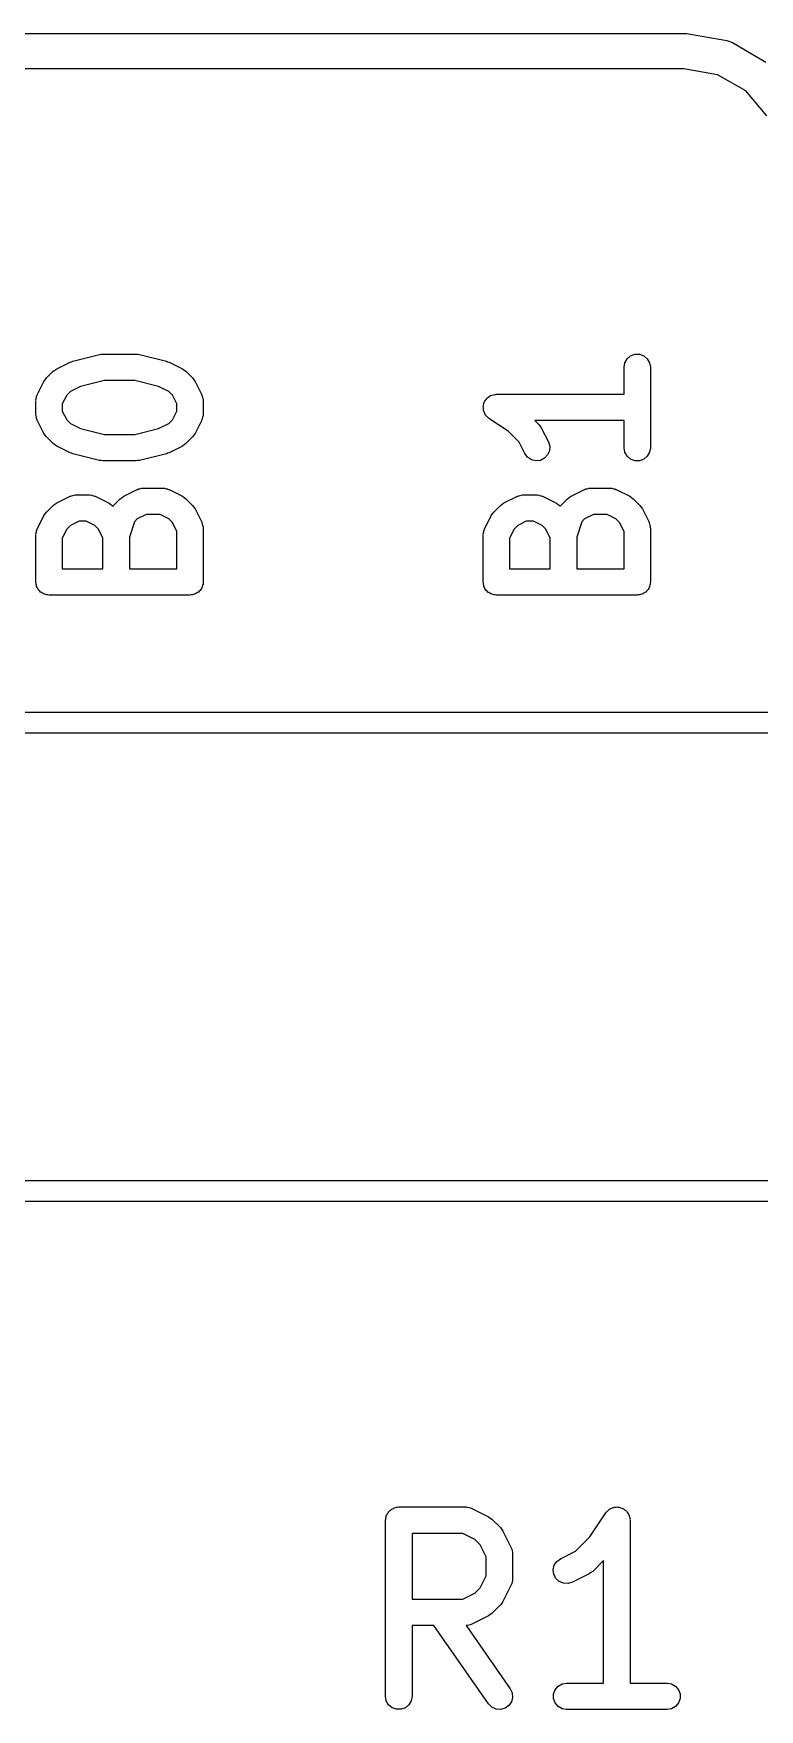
# Model space of a CAD drawing. Extents: x 105.8 to 188.8, y -135.8 to -88.1.
# Drawn here: x 162.03 to 166.16, y -98.32 to -88.8 of the extents above; entities that cross this region are included whole.
import ezdxf

# ---------------------------------------------------------------- set-up
doc = ezdxf.new("R2010")
doc.units = 0
doc.header["$MEASUREMENT"] = 0
doc.layers.add('BLACK', color=7, linetype='CONTINUOUS')

msp = doc.modelspace()

# ---------------------------------------------------------------- linework, layer by layer
at = {"layer": 'BLACK', "linetype": 'CONTINUOUS'}
for p, q in [((160.011, -88.8), (165.744, -88.8)), ((165.744, -88.8), (165.752, -88.8015)), ((165.752, -88.8015), (165.752, -88.8015)), ((165.752, -88.8015), (165.97, -88.8398)), ((165.97, -88.8398), (166.002, -88.8517)), ((166.002, -88.8517), (166.002, -88.8517)), ((166.002, -88.8517), (166.193, -88.962)), ((165.726, -89), (160.011, -89)), ((165.917, -89.0337), (165.726, -89)), ((166.078, -89.1263), (165.917, -89.0337)), ((166.197, -89.2683), (166.078, -89.1263)), ((162.165, -90.7041), (162.241, -90.666)), ((162.241, -90.666), (162.249, -90.6637)), ((162.249, -90.6637), (162.256, -90.6603)), ((162.256, -90.6603), (162.408, -90.6222)), ((162.408, -90.6222), (162.418, -90.6216)), ((162.418, -90.6216), (162.427, -90.62)), ((162.427, -90.62), (162.617, -90.62)), ((162.617, -90.62), (162.626, -90.6216)), ((162.626, -90.6216), (162.635, -90.6222)), ((162.635, -90.6222), (162.788, -90.6603)), ((162.788, -90.6603), (162.795, -90.6637)), ((162.795, -90.6637), (162.803, -90.666)), ((162.803, -90.666), (162.879, -90.7041)), ((165.387, -90.695), (165.391, -90.6693)), ((165.387, -90.8485), (165.387, -90.695)), ((165.391, -90.6693), (165.404, -90.6468)), ((165.404, -90.6468), (165.424, -90.63)), ((165.424, -90.63), (165.449, -90.6211)), ((165.449, -90.6211), (165.475, -90.6211)), ((165.475, -90.6211), (165.499, -90.63)), ((165.499, -90.63), (165.519, -90.6468)), ((165.519, -90.6468), (165.532, -90.6693)), ((165.532, -90.6693), (165.537, -90.695)), ((165.537, -90.695), (165.537, -91.1521)), ((162.055, -90.8519), (162.093, -90.7757)), ((162.093, -90.7757), (162.1, -90.7661)), ((162.1, -90.7661), (162.107, -90.7562)), ((162.107, -90.7562), (162.145, -90.7181)), ((162.145, -90.7181), (162.155, -90.7112)), ((162.155, -90.7112), (162.165, -90.7041)), ((162.436, -90.77), (162.3, -90.8038)), ((162.608, -90.77), (162.436, -90.77)), ((162.743, -90.8038), (162.608, -90.77)), ((162.879, -90.7041), (162.889, -90.7112)), ((162.889, -90.7112), (162.899, -90.7181)), ((162.899, -90.7181), (162.937, -90.7562)), ((162.937, -90.7562), (162.944, -90.7661)), ((162.944, -90.7661), (162.951, -90.7757)), ((162.951, -90.7757), (162.989, -90.8519)), ((162.047, -90.8769), (162.05, -90.8685)), ((162.048, -90.8812), (162.047, -90.8769)), ((162.047, -90.8855), (162.048, -90.8812)), ((162.047, -90.9616), (162.047, -90.8855)), ((162.05, -90.8685), (162.051, -90.8598)), ((162.051, -90.8598), (162.054, -90.8561)), ((162.054, -90.8561), (162.055, -90.8519)), ((162.222, -90.8537), (162.197, -90.9032)), ((162.243, -90.8328), (162.222, -90.8537)), ((162.3, -90.8038), (162.243, -90.8328)), ((162.801, -90.8328), (162.743, -90.8038)), ((162.822, -90.8537), (162.801, -90.8328)), ((162.847, -90.9032), (162.822, -90.8537)), ((162.989, -90.8519), (162.99, -90.8561)), ((162.99, -90.8561), (162.992, -90.8598)), ((162.992, -90.8598), (162.994, -90.8685)), ((162.994, -90.8685), (162.996, -90.8769)), ((162.996, -90.8769), (162.996, -90.8812)), ((162.996, -90.8812), (162.997, -90.8855)), ((162.997, -90.8855), (162.997, -90.9616)), ((164.593, -90.8934), (164.596, -90.89)), ((164.596, -90.89), (164.597, -90.886)), ((164.597, -90.886), (164.603, -90.8792)), ((164.603, -90.8792), (164.608, -90.8717)), ((164.608, -90.8717), (164.611, -90.8693)), ((164.611, -90.8693), (164.614, -90.8661)), ((164.614, -90.8661), (164.621, -90.8616)), ((164.621, -90.8616), (164.629, -90.8563)), ((164.629, -90.8563), (164.633, -90.8551)), ((164.633, -90.8551), (164.636, -90.8531)), ((164.636, -90.8531), (164.645, -90.8515)), ((164.645, -90.8515), (164.654, -90.849)), ((164.654, -90.849), (164.658, -90.8493)), ((164.658, -90.8493), (164.662, -90.8485)), ((164.662, -90.8485), (165.387, -90.8485)), ((162.048, -90.9659), (162.047, -90.9616)), ((162.047, -90.9702), (162.048, -90.9659)), ((162.05, -90.9786), (162.047, -90.9702)), ((162.051, -90.9873), (162.05, -90.9786)), ((162.197, -90.9032), (162.197, -90.9439)), ((162.197, -90.9439), (162.222, -90.9934)), ((162.822, -90.9934), (162.847, -90.9439)), ((162.847, -90.9439), (162.847, -90.9032)), ((162.994, -90.9786), (162.992, -90.9873)), ((162.996, -90.9702), (162.994, -90.9786)), ((162.997, -90.9616), (162.996, -90.9659)), ((162.996, -90.9659), (162.996, -90.9702)), ((164.587, -90.9187), (164.588, -90.9147)), ((164.588, -90.9276), (164.587, -90.9187)), ((164.588, -90.9105), (164.591, -90.9021)), ((164.588, -90.9147), (164.588, -90.9105)), ((164.588, -90.9366), (164.588, -90.9276)), ((164.589, -90.9405), (164.588, -90.9366)), ((164.59, -90.9446), (164.589, -90.9405)), ((164.594, -90.9526), (164.59, -90.9446)), ((164.591, -90.9021), (164.593, -90.8934)), ((164.597, -90.961), (164.594, -90.9526)), ((164.6, -90.9642), (164.597, -90.961)), ((164.601, -90.968), (164.6, -90.9642)), ((164.608, -90.9741), (164.601, -90.968)), ((164.614, -90.981), (164.608, -90.9741)), ((164.617, -90.9831), (164.614, -90.981)), ((164.62, -90.986), (164.617, -90.9831)), ((164.728, -91.058), (164.62, -90.986)), ((162.054, -90.991), (162.051, -90.9873)), ((162.055, -90.9952), (162.054, -90.991)), ((162.093, -91.0714), (162.055, -90.9952)), ((162.1, -91.081), (162.093, -91.0714)), ((162.107, -91.0909), (162.1, -91.081)), ((162.222, -90.9934), (162.243, -91.0143)), ((162.243, -91.0143), (162.3, -91.0433)), ((162.3, -91.0433), (162.436, -91.0771)), ((162.436, -91.0771), (162.608, -91.0771)), ((162.608, -91.0771), (162.743, -91.0433)), ((162.743, -91.0433), (162.801, -91.0143)), ((162.801, -91.0143), (162.822, -90.9934)), ((162.944, -91.081), (162.937, -91.0909)), ((162.951, -91.0714), (162.944, -91.081)), ((162.989, -90.9952), (162.951, -91.0714)), ((162.99, -90.991), (162.989, -90.9952)), ((162.992, -90.9873), (162.99, -90.991)), ((164.791, -91.1204), (164.728, -91.058)), ((165.387, -90.9985), (164.881, -90.9985)), ((164.881, -90.9985), (164.905, -91.0229)), ((164.905, -91.0229), (164.912, -91.0328)), ((164.912, -91.0328), (164.919, -91.0424)), ((164.919, -91.0424), (164.958, -91.1186)), ((165.387, -91.1521), (165.387, -90.9985)), ((162.145, -91.129), (162.107, -91.0909)), ((162.155, -91.1358), (162.145, -91.129)), ((162.165, -91.143), (162.155, -91.1358)), ((162.241, -91.1811), (162.165, -91.143)), ((162.879, -91.143), (162.803, -91.1811)), ((162.889, -91.1358), (162.879, -91.143)), ((162.899, -91.129), (162.889, -91.1358)), ((162.937, -91.0909), (162.899, -91.129)), ((164.823, -91.1857), (164.791, -91.1204)), ((164.963, -91.1695), (164.953, -91.1934)), ((164.958, -91.1186), (164.965, -91.1435)), ((164.965, -91.1435), (164.963, -91.1695)), ((165.391, -91.1778), (165.387, -91.1521)), ((165.537, -91.1521), (165.532, -91.1778)), ((162.249, -91.1834), (162.241, -91.1811)), ((162.256, -91.1868), (162.249, -91.1834)), ((162.408, -91.2249), (162.256, -91.1868)), ((162.418, -91.2255), (162.408, -91.2249)), ((162.427, -91.2271), (162.418, -91.2255)), ((162.617, -91.2271), (162.427, -91.2271)), ((162.626, -91.2255), (162.617, -91.2271)), ((162.635, -91.2249), (162.626, -91.2255)), ((162.788, -91.1868), (162.635, -91.2249)), ((162.795, -91.1834), (162.788, -91.1868)), ((162.803, -91.1811), (162.795, -91.1834)), ((164.839, -91.2066), (164.823, -91.1857)), ((164.861, -91.2209), (164.839, -91.2066)), ((164.886, -91.227), (164.861, -91.2209)), ((164.912, -91.224), (164.886, -91.227)), ((164.935, -91.2124), (164.912, -91.224)), ((164.953, -91.1934), (164.935, -91.2124)), ((165.404, -91.2003), (165.391, -91.1778)), ((165.424, -91.2171), (165.404, -91.2003)), ((165.449, -91.226), (165.424, -91.2171)), ((165.475, -91.226), (165.449, -91.226)), ((165.499, -91.2171), (165.475, -91.226)), ((165.519, -91.2003), (165.499, -91.2171)), ((165.532, -91.1778), (165.519, -91.2003)), ((162.165, -91.466), (162.241, -91.4279)), ((162.241, -91.4279), (162.245, -91.4267)), ((162.245, -91.4267), (162.249, -91.4245)), ((162.249, -91.4245), (162.257, -91.423)), ((162.257, -91.423), (162.266, -91.4205)), ((162.266, -91.4205), (162.27, -91.4207)), ((162.27, -91.4207), (162.274, -91.42)), ((162.274, -91.42), (162.35, -91.42)), ((162.35, -91.42), (162.355, -91.4207)), ((162.355, -91.4207), (162.359, -91.4205)), ((162.359, -91.4205), (162.367, -91.423)), ((162.367, -91.423), (162.376, -91.4245)), ((162.376, -91.4245), (162.38, -91.4267)), ((162.38, -91.4267), (162.384, -91.4279)), ((162.384, -91.4279), (162.46, -91.466)), ((162.488, -91.48), (162.526, -91.4419)), ((162.526, -91.4419), (162.536, -91.435)), ((162.536, -91.435), (162.546, -91.4279)), ((162.546, -91.4279), (162.622, -91.3898)), ((162.622, -91.3898), (162.626, -91.3886)), ((162.626, -91.3886), (162.63, -91.3864)), ((162.63, -91.3864), (162.638, -91.3849)), ((162.638, -91.3849), (162.647, -91.3824)), ((162.647, -91.3824), (162.651, -91.3826)), ((162.651, -91.3826), (162.655, -91.3819)), ((162.655, -91.3819), (162.77, -91.3819)), ((162.77, -91.3819), (162.774, -91.3826)), ((162.774, -91.3826), (162.778, -91.3824)), ((162.778, -91.3824), (162.787, -91.3849)), ((162.787, -91.3849), (162.795, -91.3864)), ((162.795, -91.3864), (162.799, -91.3886)), ((162.799, -91.3886), (162.803, -91.3898)), ((162.803, -91.3898), (162.879, -91.4279)), ((162.879, -91.4279), (162.889, -91.435)), ((162.889, -91.435), (162.899, -91.4419)), ((162.899, -91.4419), (162.937, -91.48)), ((164.705, -91.466), (164.781, -91.4279)), ((164.781, -91.4279), (164.785, -91.4267)), ((164.785, -91.4267), (164.789, -91.4245)), ((164.789, -91.4245), (164.797, -91.423)), ((164.797, -91.423), (164.806, -91.4205)), ((164.806, -91.4205), (164.81, -91.4207)), ((164.81, -91.4207), (164.814, -91.42)), ((164.814, -91.42), (164.89, -91.42)), ((164.89, -91.42), (164.895, -91.4207)), ((164.895, -91.4207), (164.899, -91.4205)), ((164.899, -91.4205), (164.907, -91.423)), ((164.907, -91.423), (164.916, -91.4245)), ((164.916, -91.4245), (164.92, -91.4267)), ((164.92, -91.4267), (164.924, -91.4279)), ((164.924, -91.4279), (165, -91.466)), ((165.028, -91.48), (165.066, -91.4419)), ((165.066, -91.4419), (165.076, -91.435)), ((165.076, -91.435), (165.086, -91.4279)), ((165.086, -91.4279), (165.162, -91.3898)), ((165.162, -91.3898), (165.166, -91.3886)), ((165.166, -91.3886), (165.17, -91.3864)), ((165.17, -91.3864), (165.178, -91.3849)), ((165.178, -91.3849), (165.187, -91.3824)), ((165.187, -91.3824), (165.191, -91.3826)), ((165.191, -91.3826), (165.195, -91.3819)), ((165.195, -91.3819), (165.31, -91.3819)), ((165.31, -91.3819), (165.314, -91.3826)), ((165.314, -91.3826), (165.318, -91.3824)), ((165.318, -91.3824), (165.327, -91.3849)), ((165.327, -91.3849), (165.335, -91.3864)), ((165.335, -91.3864), (165.339, -91.3886)), ((165.339, -91.3886), (165.343, -91.3898)), ((165.343, -91.3898), (165.419, -91.4279)), ((165.419, -91.4279), (165.429, -91.435)), ((165.429, -91.435), (165.439, -91.4419)), ((165.439, -91.4419), (165.477, -91.48)), ((162.055, -91.6138), (162.093, -91.5376)), ((162.093, -91.5376), (162.1, -91.528)), ((162.1, -91.528), (162.107, -91.5181)), ((162.107, -91.5181), (162.145, -91.48)), ((162.145, -91.48), (162.155, -91.4732)), ((162.155, -91.4732), (162.165, -91.466)), ((162.46, -91.466), (162.47, -91.4732)), ((162.47, -91.4732), (162.48, -91.48)), ((162.48, -91.48), (162.484, -91.4846)), ((162.484, -91.4846), (162.485, -91.4836)), ((162.485, -91.4836), (162.488, -91.48)), ((162.623, -91.5566), (162.607, -91.5736)), ((162.673, -91.5319), (162.623, -91.5566)), ((162.752, -91.5319), (162.673, -91.5319)), ((162.801, -91.5566), (162.752, -91.5319)), ((162.822, -91.5775), (162.801, -91.5566)), ((162.937, -91.48), (162.944, -91.4899)), ((162.944, -91.4899), (162.951, -91.4995)), ((162.951, -91.4995), (162.989, -91.5757)), ((164.595, -91.6138), (164.633, -91.5376)), ((164.633, -91.5376), (164.64, -91.528)), ((164.64, -91.528), (164.647, -91.5181)), ((164.647, -91.5181), (164.685, -91.48)), ((164.685, -91.48), (164.695, -91.4732)), ((164.695, -91.4732), (164.705, -91.466)), ((165, -91.466), (165.01, -91.4732)), ((165.01, -91.4732), (165.02, -91.48)), ((165.02, -91.48), (165.024, -91.4846)), ((165.024, -91.4846), (165.025, -91.4836)), ((165.025, -91.4836), (165.028, -91.48)), ((165.163, -91.5566), (165.147, -91.5736)), ((165.213, -91.5319), (165.163, -91.5566)), ((165.292, -91.5319), (165.213, -91.5319)), ((165.341, -91.5566), (165.292, -91.5319)), ((165.362, -91.5775), (165.341, -91.5566)), ((165.477, -91.48), (165.484, -91.4899)), ((165.484, -91.4899), (165.491, -91.4995)), ((165.491, -91.4995), (165.529, -91.5757)), ((162.047, -91.6388), (162.05, -91.6304)), ((162.048, -91.6431), (162.047, -91.6388)), ((162.047, -91.6474), (162.048, -91.6431)), ((162.047, -91.914), (162.047, -91.6474)), ((162.05, -91.6304), (162.051, -91.6217)), ((162.051, -91.6217), (162.054, -91.618)), ((162.054, -91.618), (162.055, -91.6138)), ((162.222, -91.6156), (162.197, -91.6651)), ((162.243, -91.5947), (162.222, -91.6156)), ((162.292, -91.57), (162.243, -91.5947)), ((162.333, -91.57), (162.292, -91.57)), ((162.382, -91.5947), (162.333, -91.57)), ((162.403, -91.6156), (162.382, -91.5947)), ((162.428, -91.6651), (162.403, -91.6156)), ((162.607, -91.5736), (162.578, -91.6595)), ((162.847, -91.627), (162.822, -91.5775)), ((162.847, -91.839), (162.847, -91.627)), ((162.989, -91.5757), (162.99, -91.5799)), ((162.99, -91.5799), (162.992, -91.5836)), ((162.992, -91.5836), (162.994, -91.5923)), ((162.994, -91.5923), (162.996, -91.6007)), ((162.996, -91.6007), (162.996, -91.605)), ((162.996, -91.605), (162.997, -91.6093)), ((162.997, -91.6093), (162.997, -91.914)), ((164.587, -91.6388), (164.59, -91.6304)), ((164.588, -91.6431), (164.587, -91.6388)), ((164.587, -91.6474), (164.588, -91.6431)), ((164.587, -91.914), (164.587, -91.6474)), ((164.59, -91.6304), (164.591, -91.6217)), ((164.591, -91.6217), (164.594, -91.618)), ((164.594, -91.618), (164.595, -91.6138)), ((164.762, -91.6156), (164.737, -91.6651)), ((164.783, -91.5947), (164.762, -91.6156)), ((164.832, -91.57), (164.783, -91.5947)), ((164.873, -91.57), (164.832, -91.57)), ((164.922, -91.5947), (164.873, -91.57)), ((164.943, -91.6156), (164.922, -91.5947)), ((164.968, -91.6651), (164.943, -91.6156)), ((165.147, -91.5736), (165.118, -91.6595)), ((165.387, -91.627), (165.362, -91.5775)), ((165.387, -91.839), (165.387, -91.627)), ((165.529, -91.5757), (165.53, -91.5799)), ((165.53, -91.5799), (165.532, -91.5836)), ((165.532, -91.5836), (165.534, -91.5923)), ((165.534, -91.5923), (165.536, -91.6007)), ((165.536, -91.6007), (165.536, -91.605)), ((165.536, -91.605), (165.537, -91.6093)), ((165.537, -91.6093), (165.537, -91.914)), ((162.197, -91.6651), (162.197, -91.839)), ((162.428, -91.839), (162.428, -91.6651)), ((162.578, -91.6595), (162.578, -91.839)), ((164.737, -91.6651), (164.737, -91.839)), ((164.968, -91.839), (164.968, -91.6651)), ((165.118, -91.6595), (165.118, -91.839)), ((162.197, -91.839), (162.428, -91.839)), ((162.578, -91.839), (162.847, -91.839)), ((164.737, -91.839), (164.968, -91.839)), ((165.118, -91.839), (165.387, -91.839)), ((162.048, -91.9205), (162.047, -91.914)), ((162.048, -91.927), (162.048, -91.9205)), ((162.05, -91.9332), (162.048, -91.927)), ((162.051, -91.9397), (162.05, -91.9332)), ((162.994, -91.9332), (162.992, -91.9397)), ((162.996, -91.927), (162.994, -91.9332)), ((162.997, -91.914), (162.996, -91.9205)), ((162.996, -91.9205), (162.996, -91.927)), ((164.588, -91.9205), (164.587, -91.914)), ((164.588, -91.927), (164.588, -91.9205)), ((164.59, -91.9332), (164.588, -91.927)), ((164.591, -91.9397), (164.59, -91.9332)), ((165.534, -91.9332), (165.532, -91.9397)), ((165.536, -91.927), (165.534, -91.9332)), ((165.537, -91.914), (165.536, -91.9205)), ((165.536, -91.9205), (165.536, -91.927)), ((162.055, -91.9454), (162.051, -91.9397)), ((162.057, -91.9515), (162.055, -91.9454)), ((162.061, -91.9565), (162.057, -91.9515)), ((162.064, -91.9622), (162.061, -91.9565)), ((162.069, -91.9664), (162.064, -91.9622)), ((162.074, -91.9715), (162.069, -91.9664)), ((162.079, -91.9748), (162.074, -91.9715)), ((162.084, -91.979), (162.079, -91.9748)), ((162.091, -91.9812), (162.084, -91.979)), ((162.096, -91.9845), (162.091, -91.9812)), ((162.103, -91.9856), (162.096, -91.9845)), ((162.109, -91.9879), (162.103, -91.9856)), ((162.115, -91.9879), (162.109, -91.9879)), ((162.122, -91.989), (162.115, -91.9879)), ((162.922, -91.989), (162.122, -91.989)), ((162.928, -91.9879), (162.922, -91.989)), ((162.935, -91.9879), (162.928, -91.9879)), ((162.941, -91.9856), (162.935, -91.9879)), ((162.948, -91.9845), (162.941, -91.9856)), ((162.953, -91.9812), (162.948, -91.9845)), ((162.959, -91.979), (162.953, -91.9812)), ((162.964, -91.9748), (162.959, -91.979)), ((162.97, -91.9715), (162.964, -91.9748)), ((162.974, -91.9664), (162.97, -91.9715)), ((162.979, -91.9622), (162.974, -91.9664)), ((162.983, -91.9565), (162.979, -91.9622)), ((162.987, -91.9515), (162.983, -91.9565)), ((162.989, -91.9454), (162.987, -91.9515)), ((162.992, -91.9397), (162.989, -91.9454)), ((164.595, -91.9454), (164.591, -91.9397)), ((164.597, -91.9515), (164.595, -91.9454)), ((164.601, -91.9565), (164.597, -91.9515)), ((164.604, -91.9622), (164.601, -91.9565)), ((164.609, -91.9664), (164.604, -91.9622)), ((164.614, -91.9715), (164.609, -91.9664)), ((164.619, -91.9748), (164.614, -91.9715)), ((164.624, -91.979), (164.619, -91.9748)), ((164.631, -91.9812), (164.624, -91.979)), ((164.636, -91.9845), (164.631, -91.9812)), ((164.643, -91.9856), (164.636, -91.9845)), ((164.649, -91.9879), (164.643, -91.9856)), ((164.655, -91.9879), (164.649, -91.9879)), ((164.662, -91.989), (164.655, -91.9879)), ((165.462, -91.989), (164.662, -91.989)), ((165.468, -91.9879), (165.462, -91.989)), ((165.475, -91.9879), (165.468, -91.9879)), ((165.481, -91.9856), (165.475, -91.9879)), ((165.488, -91.9845), (165.481, -91.9856)), ((165.493, -91.9812), (165.488, -91.9845)), ((165.499, -91.979), (165.493, -91.9812)), ((165.504, -91.9748), (165.499, -91.979)), ((165.51, -91.9715), (165.504, -91.9748)), ((165.514, -91.9664), (165.51, -91.9715)), ((165.519, -91.9622), (165.514, -91.9664)), ((165.523, -91.9565), (165.519, -91.9622)), ((165.527, -91.9515), (165.523, -91.9565)), ((165.529, -91.9454), (165.527, -91.9515)), ((165.532, -91.9397), (165.529, -91.9454)), ((143.505, -92.6535), (186.755, -92.6535)), ((186.69, -92.7735), (143.57, -92.7735)), ((143.57, -95.3135), (186.69, -95.3135)), ((186.755, -95.4335), (143.505, -95.4335)), ((164.077, -97.1752), (164.082, -97.1719)), ((164.082, -97.1719), (164.089, -97.1708)), ((164.089, -97.1708), (164.095, -97.1685)), ((164.095, -97.1685), (164.101, -97.1685)), ((164.101, -97.1685), (164.108, -97.1674)), ((164.108, -97.1674), (164.489, -97.1674)), ((164.489, -97.1674), (164.493, -97.1681)), ((164.493, -97.1681), (164.497, -97.1679)), ((164.497, -97.1679), (164.506, -97.1704)), ((164.506, -97.1704), (164.515, -97.1719)), ((164.515, -97.1719), (164.518, -97.1741)), ((165.317, -97.1744), (165.325, -97.1704)), ((165.325, -97.1704), (165.329, -97.1699)), ((165.329, -97.1699), (165.333, -97.1685)), ((165.333, -97.1685), (165.342, -97.1685)), ((165.342, -97.1685), (165.351, -97.1675)), ((165.351, -97.1675), (165.355, -97.1685)), ((165.355, -97.1685), (165.359, -97.1685)), ((165.359, -97.1685), (165.367, -97.1716)), ((165.367, -97.1716), (165.376, -97.1737)), ((164.033, -97.2424), (164.034, -97.2359)), ((164.033, -98.2424), (164.033, -97.2424)), ((164.034, -97.2294), (164.036, -97.2232)), ((164.034, -97.2359), (164.034, -97.2294)), ((164.036, -97.2232), (164.037, -97.2167)), ((164.037, -97.2167), (164.041, -97.211)), ((164.041, -97.211), (164.043, -97.2049)), ((164.043, -97.2049), (164.047, -97.1999)), ((164.047, -97.1999), (164.05, -97.1942)), ((164.05, -97.1942), (164.055, -97.19)), ((164.055, -97.19), (164.06, -97.1849)), ((164.06, -97.1849), (164.065, -97.1816)), ((164.065, -97.1816), (164.07, -97.1774)), ((164.07, -97.1774), (164.077, -97.1752)), ((164.518, -97.1741), (164.522, -97.1753)), ((164.522, -97.1753), (164.618, -97.2229)), ((164.618, -97.2229), (164.627, -97.2301)), ((164.627, -97.2301), (164.637, -97.237)), ((164.637, -97.237), (164.685, -97.2846)), ((165.192, -97.3375), (165.284, -97.2008)), ((165.284, -97.2008), (165.286, -97.1978)), ((165.286, -97.1978), (165.289, -97.1942)), ((165.289, -97.1942), (165.295, -97.1884)), ((165.295, -97.1884), (165.302, -97.1819)), ((165.302, -97.1819), (165.305, -97.1801)), ((165.305, -97.1801), (165.308, -97.1774)), ((165.308, -97.1774), (165.317, -97.1744)), ((165.376, -97.1737), (165.38, -97.176)), ((165.38, -97.176), (165.383, -97.1774)), ((165.383, -97.1774), (165.39, -97.1832)), ((165.39, -97.1832), (165.398, -97.1881)), ((165.398, -97.1881), (165.4, -97.1915)), ((165.4, -97.1915), (165.403, -97.1942)), ((165.403, -97.1942), (165.408, -97.2019)), ((165.408, -97.2019), (165.413, -97.2091)), ((165.413, -97.2091), (165.414, -97.2131)), ((165.414, -97.2131), (165.416, -97.2167)), ((165.416, -97.2167), (165.418, -97.2255)), ((165.418, -97.2255), (165.421, -97.2341)), ((165.421, -97.2341), (165.42, -97.2383)), ((165.42, -97.2383), (165.421, -97.2424)), ((165.421, -97.2424), (165.421, -98.1674)), ((164.183, -97.3174), (164.183, -97.6912)), ((164.471, -97.3174), (164.183, -97.3174)), ((164.54, -97.3516), (164.471, -97.3174)), ((164.57, -97.382), (164.54, -97.3516)), ((164.685, -97.2846), (164.692, -97.2944)), ((164.692, -97.2944), (164.699, -97.3041)), ((164.699, -97.3041), (164.746, -97.3993)), ((165.111, -97.4188), (165.192, -97.3375)), ((164.604, -97.4506), (164.57, -97.382)), ((164.604, -97.558), (164.604, -97.4506)), ((164.746, -97.3993), (164.748, -97.4035)), ((164.748, -97.4035), (164.75, -97.4072)), ((164.75, -97.4072), (164.751, -97.4159)), ((164.751, -97.4159), (164.754, -97.4243)), ((164.754, -97.4243), (164.754, -97.4286)), ((164.754, -97.4286), (164.754, -97.4329)), ((164.754, -97.4329), (164.754, -97.5757)), ((165.027, -97.461), (165.111, -97.4188)), ((164.985, -97.5236), (164.991, -97.4983)), ((164.988, -97.5495), (164.985, -97.5236)), ((165, -97.5728), (164.988, -97.5495)), ((164.991, -97.4983), (165.006, -97.4765)), ((165.006, -97.4765), (165.027, -97.461)), ((165.189, -97.5476), (165.094, -97.5952)), ((165.199, -97.5404), (165.189, -97.5476)), ((165.209, -97.5335), (165.199, -97.5404)), ((165.271, -97.4711), (165.209, -97.5335)), ((165.271, -98.1674), (165.271, -97.4711)), ((164.54, -97.6569), (164.57, -97.6265)), ((164.57, -97.6265), (164.604, -97.558)), ((164.746, -97.6093), (164.699, -97.7045)), ((164.748, -97.6051), (164.746, -97.6093)), ((164.75, -97.6014), (164.748, -97.6051)), ((164.751, -97.5927), (164.75, -97.6014)), ((164.754, -97.5843), (164.751, -97.5927)), ((164.754, -97.5757), (164.754, -97.58)), ((164.754, -97.58), (164.754, -97.5843)), ((165.019, -97.5907), (165, -97.5728)), ((165.043, -97.601), (165.019, -97.5907)), ((165.069, -97.6026), (165.043, -97.601)), ((165.094, -97.5952), (165.069, -97.6026)), ((164.183, -97.6912), (164.471, -97.6912)), ((164.471, -97.6912), (164.54, -97.6569)), ((164.685, -97.724), (164.637, -97.7716)), ((164.692, -97.7142), (164.685, -97.724)), ((164.699, -97.7045), (164.692, -97.7142)), ((164.506, -97.8382), (164.497, -97.8407)), ((164.515, -97.8367), (164.506, -97.8382)), ((164.518, -97.8345), (164.515, -97.8367)), ((164.522, -97.8333), (164.518, -97.8345)), ((164.618, -97.7857), (164.522, -97.8333)), ((164.627, -97.7785), (164.618, -97.7857)), ((164.637, -97.7716), (164.627, -97.7785)), ((164.307, -97.8412), (164.183, -97.8412)), ((164.183, -97.8412), (164.183, -98.2424)), ((164.618, -98.2854), (164.307, -97.8412)), ((164.493, -97.8404), (164.49, -97.841)), ((164.49, -97.841), (164.741, -98.1994)), ((164.497, -97.8407), (164.493, -97.8404)), ((164.741, -98.1994), (164.752, -98.223)), ((164.986, -98.2294), (164.995, -98.2049)), ((164.995, -98.2049), (165.012, -98.1849)), ((165.012, -98.1849), (165.035, -98.1719)), ((165.035, -98.1719), (165.06, -98.1674)), ((165.06, -98.1674), (165.271, -98.1674)), ((165.421, -98.1674), (165.632, -98.1674)), ((165.632, -98.1674), (165.657, -98.1719)), ((165.657, -98.1719), (165.68, -98.1849)), ((165.68, -98.1849), (165.697, -98.2049)), ((165.697, -98.2049), (165.706, -98.2294)), ((164.037, -98.268), (164.033, -98.2424)), ((164.05, -98.2906), (164.037, -98.268)), ((164.07, -98.3073), (164.05, -98.2906)), ((164.095, -98.3162), (164.07, -98.3073)), ((164.145, -98.3073), (164.121, -98.3162)), ((164.165, -98.2906), (164.145, -98.3073)), ((164.178, -98.268), (164.165, -98.2906)), ((164.183, -98.2424), (164.178, -98.268)), ((164.636, -98.3038), (164.618, -98.2854)), ((164.66, -98.3148), (164.636, -98.3038)), ((164.711, -98.3104), (164.686, -98.3171)), ((164.732, -98.2954), (164.711, -98.3104)), ((164.747, -98.2741), (164.732, -98.2954)), ((164.754, -98.2489), (164.747, -98.2741)), ((164.752, -98.223), (164.754, -98.2489)), ((164.986, -98.2554), (164.986, -98.2294)), ((164.995, -98.2799), (164.986, -98.2554)), ((165.012, -98.2998), (164.995, -98.2799)), ((165.035, -98.3129), (165.012, -98.2998)), ((165.06, -98.3174), (165.035, -98.3129)), ((165.657, -98.3129), (165.632, -98.3174)), ((165.68, -98.2998), (165.657, -98.3129)), ((165.697, -98.2799), (165.68, -98.2998)), ((165.706, -98.2554), (165.697, -98.2799)), ((165.706, -98.2294), (165.706, -98.2554)), ((164.121, -98.3162), (164.095, -98.3162)), ((164.686, -98.3171), (164.66, -98.3148)), ((165.632, -98.3174), (165.06, -98.3174))]:
    msp.add_line(p, q, dxfattribs=at)

doc.saveas('drawing.dxf')
